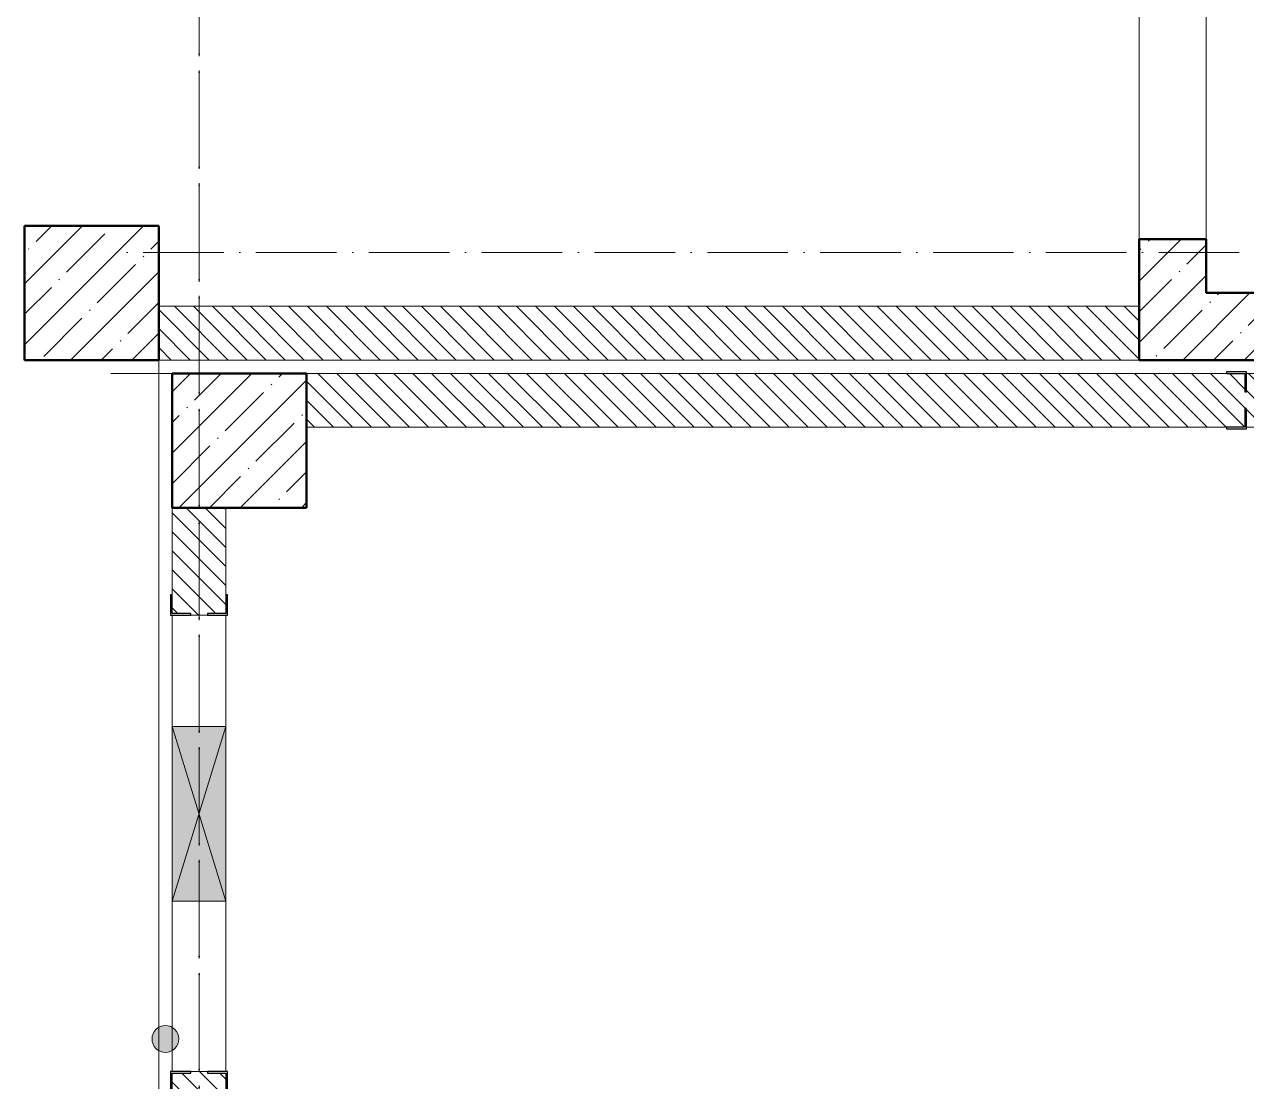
# Model space of a CAD drawing. Header units: millimetres. Extents: x -213536 to 1564669, y -45299 to 942238.
# Drawn here: x 235129 to 239679, y 503159 to 507097 of the extents above; entities that cross this region are included whole.
import ezdxf

# ---------------------------------------------------------------- set-up
doc = ezdxf.new("R2010")
doc.units = ezdxf.units.MM
doc.linetypes.add('50_200_ШТРИХ_1Т_ш5_п1_п1_', pattern=[700, 500, -100, 0, -100])
for name, color, linetype, lineweight in [('A-DETL-GENF-OTLN', 7, 'Continuous', 9), ('A-FLOR-____-OTLN', 7, 'Continuous', 9), ('A-GENM-____-MCUT', 7, 'Continuous', 25), ('A-GENM-____-OTLN-1', 7, 'Continuous', 25), ('A-GLAZ-____-OTLN', 7, 'Continuous', 9), ('A-WALL-____-MCUT', 7, 'Continuous', 13), ('A-WALL-____-MCUT-1', 7, 'Continuous', 9), ('A-WALL-____-MCUT-2', 7, 'Continuous', 50), ('A-WALL-____-MCUT-3', 7, 'Continuous', 9), ('A-WALL-____-OTLN', 7, 'Continuous', 9), ('A-WALL-____-PATT-1', 7, 'Continuous', 9), ('G-____-____-TEXT', 7, 'Continuous', 9), ('I-WALL-____-OTLN', 7, 'Continuous', 9), ('S-COLS-____-MCUT', 7, 'Continuous', 50), ('S-COLS-____-OTLN', 7, 'Continuous', 9), ('S-GRID-____-OTLN-1', 7, '50_200_ШТРИХ_1Т_ш5_п1_п1_', 9)]:
    doc.layers.add(name, color=color, linetype=linetype, lineweight=lineweight)
pattern_1 = [(135, (142429.057, 459015.94), (-35.35534, -35.35534), [])]
pattern_2 = [(45, (-93500, -46531.04), (-114.04925, 114.04925), []), (45, (-93385.95, -46531.04), (-114.04925, 114.04925), [201.613, -40.323, 3.353, -36.97])]
pattern_3 = [(45, (-92950, -47081.04), (-114.04925, 114.04925), []), (45, (-92835.95, -47081.04), (-114.04925, 114.04925), [201.613, -40.323, 3.353, -36.97])]
pattern_4 = [(45, (142429.06, 459015.94), (-114.04925, 114.04925), []), (45, (142543.1, 459015.94), (-114.04925, 114.04925), [201.612, -40.322, 3.353, -36.97])]

# ---------------------------------------------------------------- blocks, each defined once
blk = doc.blocks.new('BSC_Колонна _Прямоугольная - 500х500-V115-АР1_План отверстий 3 этажа в осях 1-64_Ю-ЯЯ')
at = {"layer": 'S-COLS-____-OTLN'}
h = blk.add_hatch(dxfattribs=at)
h.set_pattern_fill('FP_120', color=256, style=0, pattern_type=2)
h.set_pattern_definition(pattern_2)
h.paths.add_polyline_path([(-250, -250), (250, -250), (250, 250), (-250, 250)], flags=0)
at = {"layer": 'S-COLS-____-MCUT'}
for p, q in [((250, 250), (-250, 250)), ((-250, 250), (-250, -250)), ((250, -250), (250, 250)), ((-250, -250), (250, -250))]:
    blk.add_line(p, q, dxfattribs=at)
blk = doc.blocks.new('BSC_Колонна _Прямоугольная - 500х500-V123-АР1_План отверстий 3 этажа в осях 1-64_Ю-ЯЯ')
at = {"layer": 'S-COLS-____-OTLN'}
h = blk.add_hatch(dxfattribs=at)
h.set_pattern_fill('FP_128', color=256, style=0, pattern_type=2)
h.set_pattern_definition(pattern_3)
h.paths.add_polyline_path([(-250, -250), (250, -250), (250, 250), (-250, 250)], flags=0)
at = {"layer": 'S-COLS-____-MCUT'}
for p, q in [((250, 250), (-250, 250)), ((-250, 250), (-250, -250)), ((250, -250), (250, 250)), ((-250, -250), (250, -250))]:
    blk.add_line(p, q, dxfattribs=at)
blk = doc.blocks.new('Фахверк_СКБ_Уголок - 200_3550-28267367-АР1_План отверстий 3 этажа в осях 1-64_Ю-ЯЯ')
at = {"layer": 'A-GENM-____-MCUT'}
for p, q in [((200, 156), (125, 156)), ((125, 156), (125, 81)), ((131, 81), (131, 150)), ((131, 150), (200, 150)), ((200, 150), (200, 156)), ((125, 81), (131, 81)), ((131, 19), (125, 19)), ((125, 19), (125, -56)), ((131, -50), (131, 19)), ((125, -56), (200, -56)), ((200, -50), (131, -50)), ((200, -56), (200, -50))]:
    blk.add_line(p, q, dxfattribs=at)
blk = doc.blocks.new('Фахверк_СКБ_Уголок - 200_3960-28268576-АР1_План отверстий 3 этажа в осях 1-64_Ю-ЯЯ')
at = {"layer": 'A-GENM-____-MCUT'}
for p, q in [((200, 156), (125, 156)), ((125, 156), (125, 81)), ((131, 81), (131, 150)), ((131, 150), (200, 150)), ((200, 150), (200, 156)), ((125, 81), (131, 81)), ((131, 19), (125, 19)), ((125, 19), (125, -56)), ((131, -50), (131, 19)), ((125, -56), (200, -56)), ((200, -50), (131, -50)), ((200, -56), (200, -50))]:
    blk.add_line(p, q, dxfattribs=at)
blk = doc.blocks.new('AR_Отверстие прямоугольное _в стене_ - AR_Отверстие прямоугольное _в стене__ОВ-36945931-АР1_План отверстий 3 этажа в осях 1-64_Ю-ЯЯ')
at = {"layer": 'A-GLAZ-____-OTLN'}
blk.add_hatch(color=256, dxfattribs=at).paths.add_polyline_path([(325, 100), (-325, 100), (-325, -100), (325, -100)], flags=0)
at = {"layer": 'A-DETL-GENF-OTLN'}
for p, q in [((-325, -100), (-325, 100)), ((-325, 100), (325, 100)), ((325, 100), (-325, -100)), ((-325, 100), (325, -100)), ((325, 100), (-325, 100)), ((-325, 100), (-325, -100)), ((325, 100), (325, -100)), ((325, -100), (325, 100)), ((325, -100), (-325, -100)), ((-325, -100), (325, -100))]:
    blk.add_line(p, q, dxfattribs=at)
blk = doc.blocks.new('BSC_Колонна _Прямоугольная - 500х500-V139-АР1_План отверстий 3 этажа в осях 1-64_А-ГГ')
at = {"layer": 'S-COLS-____-OTLN'}
h = blk.add_hatch(dxfattribs=at)
h.set_pattern_fill('FP_162', color=256, style=0, pattern_type=2)
h.set_pattern_definition(pattern_2)
h.paths.add_polyline_path([(-250, -250), (250, -250), (250, 250), (-250, 250)], flags=0)
at = {"layer": 'S-COLS-____-MCUT'}
for p, q in [((250, 250), (-250, 250)), ((-250, 250), (-250, -250)), ((250, -250), (250, 250)), ((-250, -250), (250, -250))]:
    blk.add_line(p, q, dxfattribs=at)
blk = doc.blocks.new('BSC_Колонна _Прямоугольная - 500х500-V147-АР1_План отверстий 3 этажа в осях 1-64_А-ГГ')
at = {"layer": 'S-COLS-____-OTLN'}
h = blk.add_hatch(dxfattribs=at)
h.set_pattern_fill('FP_170', color=256, style=0, pattern_type=2)
h.set_pattern_definition(pattern_3)
h.paths.add_polyline_path([(-250, -250), (250, -250), (250, 250), (-250, 250)], flags=0)
at = {"layer": 'S-COLS-____-MCUT'}
for p, q in [((250, 250), (-250, 250)), ((-250, 250), (-250, -250)), ((250, -250), (250, 250)), ((-250, -250), (250, -250))]:
    blk.add_line(p, q, dxfattribs=at)
blk = doc.blocks.new('Фахверк_СКБ_Уголок - 200_3550-28267367-АР1_План отверстий 3 этажа в осях 1-64_А-ГГ')
at = {"layer": 'A-GENM-____-MCUT'}
for p, q in [((200, 156), (125, 156)), ((125, 156), (125, 81)), ((131, 81), (131, 150)), ((131, 150), (200, 150)), ((200, 150), (200, 156)), ((125, 81), (131, 81)), ((131, 19), (125, 19)), ((125, 19), (125, -56)), ((131, -50), (131, 19)), ((125, -56), (200, -56)), ((200, -50), (131, -50)), ((200, -56), (200, -50))]:
    blk.add_line(p, q, dxfattribs=at)
blk = doc.blocks.new('Фахверк_СКБ_Уголок - 200_3960-28268576-АР1_План отверстий 3 этажа в осях 1-64_А-ГГ')
at = {"layer": 'A-GENM-____-MCUT'}
for p, q in [((200, 156), (125, 156)), ((125, 156), (125, 81)), ((131, 81), (131, 150)), ((131, 150), (200, 150)), ((200, 150), (200, 156)), ((125, 81), (131, 81)), ((131, 19), (125, 19)), ((125, 19), (125, -56)), ((131, -50), (131, 19)), ((125, -56), (200, -56)), ((200, -50), (131, -50)), ((200, -56), (200, -50))]:
    blk.add_line(p, q, dxfattribs=at)
blk = doc.blocks.new('AR_Отверстие прямоугольное _в стене_ - AR_Отверстие прямоугольное _в стене__ОВ-36945931-АР1_План отверстий 3 этажа в осях 1-64_А-ГГ')
at = {"layer": 'A-GLAZ-____-OTLN'}
blk.add_hatch(color=256, dxfattribs=at).paths.add_polyline_path([(325, 100), (-325, 100), (-325, -100), (325, -100)], flags=0)
at = {"layer": 'A-DETL-GENF-OTLN'}
for p, q in [((-325, -100), (-325, 100)), ((-325, 100), (325, 100)), ((325, 100), (-325, -100)), ((-325, 100), (325, -100)), ((325, 100), (-325, 100)), ((-325, 100), (-325, -100)), ((325, 100), (325, -100)), ((325, -100), (325, 100)), ((325, -100), (-325, -100)), ((-325, -100), (325, -100))]:
    blk.add_line(p, q, dxfattribs=at)

msp = doc.modelspace()

# ---------------------------------------------------------------- hatches: boundary and pattern name
at = {"layer": 'A-WALL-____-PATT-1'}
h = msp.add_hatch(dxfattribs=at)
h.set_pattern_fill('FP_12', color=256, style=0, pattern_type=2)
h.set_pattern_definition(pattern_4)
h.paths.add_polyline_path([(239279.1, 506097), (239529.1, 506097), (239529.1, 506297), (239279.1, 506297)], flags=0)
h.paths.add_polyline_path([(239529.1, 507897), (239529.1, 508747), (239279.1, 508747), (239279.1, 507897)], flags=0)
h = msp.add_hatch(dxfattribs=at)
h.set_pattern_fill('FP_38', color=256, style=0, pattern_type=2)
h.set_pattern_definition(pattern_4)
h.paths.add_polyline_path([(239529.1, 506097), (239529.1, 506297), (239279.1, 506297), (239279.1, 506097)], flags=0)
h = msp.add_hatch(dxfattribs=at)
h.set_pattern_fill('FP_12', color=256, style=0, pattern_type=2)
h.set_pattern_definition(pattern_4)
h.paths.add_polyline_path([(243679.1, 505847), (243679.1, 506097), (239279.1, 506097), (239279.1, 505847), (243160.5, 505847)], flags=0)
h = msp.add_hatch(dxfattribs=at)
h.set_pattern_fill('FP_38', color=256, style=0, pattern_type=2)
h.set_pattern_definition(pattern_4)
h.paths.add_polyline_path([(243679.1, 505847), (243679.1, 506097), (239279.1, 506097), (239279.1, 505847), (243160.8, 505847)], flags=0)
h = msp.add_hatch(dxfattribs=at)
h.set_pattern_fill('FP_9', color=256, style=0, pattern_type=2)
h.set_pattern_definition(pattern_1)
h.paths.add_polyline_path([(239279.1, 505847), (239279.1, 506047), (235629.1, 506047), (235629.1, 505847), (237858.1, 505847)], flags=0)
h = msp.add_hatch(dxfattribs=at)
h.set_pattern_fill('FP_6', color=256, style=0, pattern_type=2)
h.set_pattern_definition(pattern_1)
h.paths.add_polyline_path([(239279.1, 505847), (239279.1, 506047), (235629.1, 506047), (235629.1, 505847), (237858.5, 505847)], flags=0)
h = msp.add_hatch(dxfattribs=at)
h.set_pattern_fill('FP_9', color=256, style=0, pattern_type=2)
h.set_pattern_definition(pattern_1)
h.paths.add_polyline_path([(243179.1, 505597), (243179.1, 505797), (239679.1, 505797), (239679.1, 505728), (239673.1, 505728), (239673.1, 505797), (236179.1, 505797), (236179.1, 505597), (239673.1, 505597), (239673.1, 505666), (239679.1, 505666), (239679.1, 505597), (243160.5, 505597)], flags=0)
h = msp.add_hatch(dxfattribs=at)
h.set_pattern_fill('FP_6', color=256, style=0, pattern_type=2)
h.set_pattern_definition(pattern_1)
h.paths.add_polyline_path([(243179.1, 505597), (243179.1, 505797), (239679.1, 505797), (239679.1, 505728), (239673.1, 505728), (239673.1, 505797), (236179.1, 505797), (236179.1, 505597), (239673.1, 505597), (239673.1, 505666), (239679.1, 505666), (239679.1, 505597), (243160.8, 505597)], flags=0)
h = msp.add_hatch(dxfattribs=at)
h.set_pattern_fill('FP_9', color=256, style=0, pattern_type=2)
h.set_pattern_definition(pattern_1)
h.paths.add_polyline_path([(235679.1, 501947), (235879.1, 501947), (235879.1, 502547), (235679.1, 502547), (235679.1, 502516.3)], flags=0)
h.paths.add_polyline_path([(235748.1, 502947), (235810.1, 502947), (235810.1, 502953), (235879.1, 502953), (235878.1, 503191), (235810.1, 503191), (235810.1, 503197), (235748.1, 503197), (235748.1, 503191), (235679.1, 503191), (235679.1, 502953), (235748.1, 502953)], flags=0)
h.paths.add_polyline_path([(235748.1, 504897), (235810.1, 504897), (235810.1, 504903), (235879.1, 504903), (235879.1, 505297), (235679.1, 505297), (235679.1, 504903), (235748.1, 504903)], flags=0)
h = msp.add_hatch(dxfattribs=at)
h.set_pattern_fill('FP_6', color=256, style=0, pattern_type=2)
h.set_pattern_definition(pattern_1)
h.paths.add_polyline_path([(235679.1, 501947), (235879.1, 501947), (235879.1, 502547), (235679.1, 502547)], flags=0)
h.paths.add_polyline_path([(235810.1, 502947), (235810.1, 502953), (235879.1, 502953), (235878.1, 503191), (235810.1, 503191), (235810.1, 503197), (235748.1, 503197), (235748.1, 503191), (235679.1, 503191), (235679.1, 502953), (235748.1, 502953), (235748.1, 502947)], flags=0)
h.paths.add_polyline_path([(235810.1, 504897), (235810.1, 504903), (235879.1, 504903), (235879.1, 505297), (235679.1, 505297), (235679.1, 504903), (235748.1, 504903), (235748.1, 504897)], flags=0)
at = {"layer": 'G-____-____-TEXT'}
h = msp.add_hatch(color=256, dxfattribs=at)
edge = h.paths.add_edge_path(flags=0)
edge.add_arc((235654, 503318.2), 50, 0, 360)
h = msp.add_hatch(color=256, dxfattribs=at)
edge = h.paths.add_edge_path(flags=0)
edge.add_arc((235654, 503318.2), 50, 0, 360)

# ---------------------------------------------------------------- linework, layer by layer
at = {"layer": 'A-FLOR-____-OTLN'}
msp.add_line((235629.1, 502497), (235629.1, 505847), dxfattribs=at)
msp.add_line((235629.1, 502497), (235629.1, 505847), dxfattribs=at)
at = {"layer": 'A-WALL-____-MCUT'}
for p, q in [((239279.1, 506047), (235629.1, 506047)), ((235629.1, 505847), (239279.1, 505847)), ((239604.1, 505797), (236179.1, 505797)), ((243179.1, 505797), (239679.1, 505797)), ((236179.1, 505597), (239604.1, 505597)), ((239679.1, 505597), (243179.1, 505597)), ((235679.1, 505297), (235679.1, 504972)), ((235879.1, 504972), (235879.1, 505297)), ((235748.1, 504897), (235810.1, 504897)), ((235810.1, 503197), (235748.1, 503197))]:
    msp.add_line(p, q, dxfattribs=at)
at = {"layer": 'A-WALL-____-MCUT-1'}
for p, q in [((239279.1, 506297), (239279.1, 505847)), ((239529.1, 506097), (239529.1, 506297)), ((243679.1, 506097), (239529.1, 506097)), ((239279.1, 505847), (243679.1, 505847))]:
    msp.add_line(p, q, dxfattribs=at)
at = {"layer": 'A-WALL-____-MCUT-2'}
for p, q in [((239529.1, 506297), (239279.1, 506297)), ((239279.1, 506297), (239279.1, 505847)), ((239529.1, 506097), (239529.1, 506297)), ((243679.1, 506097), (239529.1, 506097)), ((239279.1, 505847), (243679.1, 505847))]:
    msp.add_line(p, q, dxfattribs=at)
at = {"layer": 'A-WALL-____-MCUT-3'}
for p, q in [((239279.1, 506047), (235629.1, 506047)), ((235629.1, 505847), (239279.1, 505847)), ((239604.1, 505797), (236179.1, 505797)), ((236179.1, 505597), (239604.1, 505597)), ((235679.1, 505297), (235679.1, 504972)), ((235879.1, 504972), (235879.1, 505297)), ((235748.1, 504897), (235810.1, 504897)), ((235810.1, 503197), (235748.1, 503197))]:
    msp.add_line(p, q, dxfattribs=at)
at = {"layer": 'A-WALL-____-OTLN'}
for p, q in [((239279.1, 506297), (239279.1, 507897)), ((239529.1, 507897), (239529.1, 506297))]:
    msp.add_line(p, q, dxfattribs=at)
at = {"layer": 'G-____-____-TEXT'}
msp.add_circle((235654, 503318.2), 50, dxfattribs=at)
msp.add_circle((235654, 503318.2), 50, dxfattribs=at)
at = {"layer": 'I-WALL-____-OTLN'}
for p, q in [((235679.1, 504482), (235679.1, 504897)), ((235679.1, 504482), (235679.1, 504897)), ((235879.1, 504897), (235879.1, 504482)), ((235879.1, 504897), (235879.1, 504482)), ((235679.1, 503197), (235679.1, 503832)), ((235679.1, 503197), (235679.1, 503832)), ((235879.1, 503832), (235879.1, 503197)), ((235879.1, 503832), (235879.1, 503197))]:
    msp.add_line(p, q, dxfattribs=at)
at = {"layer": 'S-GRID-____-OTLN-1', "color": 251, "ltscale": 0.6, "true_color": 0x636466}
for p, q in [((235779.1, 498997), (235779.1, 549908.8)), ((235779.1, 454533.3), (235779.1, 508896.9)), ((246373.5, 506247), (235450.3, 506247)), ((246373.5, 506247), (235450.3, 506247)), ((235450.3, 505797), (246503.5, 505797)), ((235450.3, 505797), (246503.5, 505797))]:
    msp.add_line(p, q, dxfattribs=at)

# ---------------------------------------------------------------- block references
at = {"layer": 'A-GENM-____-OTLN-1'}
for name, p, rotation in [('Фахверк_СКБ_Уголок - 200_3550-28267367-АР1_План отверстий 3 этажа в осях 1-64_Ю-ЯЯ', (239804.1, 505747), 180), ('Фахверк_СКБ_Уголок - 200_3550-28267367-АР1_План отверстий 3 этажа в осях 1-64_А-ГГ', (239804.1, 505747), 180), ('Фахверк_СКБ_Уголок - 200_3960-28268576-АР1_План отверстий 3 этажа в осях 1-64_Ю-ЯЯ', (235829.1, 504772), 89.9999999999999), ('Фахверк_СКБ_Уголок - 200_3960-28268576-АР1_План отверстий 3 этажа в осях 1-64_А-ГГ', (235829.1, 504772), 89.9999999999999), ('Фахверк_СКБ_Уголок - 200_3960-28268576-АР1_План отверстий 3 этажа в осях 1-64_Ю-ЯЯ', (235729.1, 503322), 269.9999999999999), ('Фахверк_СКБ_Уголок - 200_3960-28268576-АР1_План отверстий 3 этажа в осях 1-64_А-ГГ', (235729.1, 503322), 269.9999999999999)]:
    msp.add_blockref(name, p, dxfattribs=dict(at, rotation=rotation))
at = {"layer": 'A-GLAZ-____-OTLN', "rotation": 269.9999999999999}
for name in ['AR_Отверстие прямоугольное _в стене_ - AR_Отверстие прямоугольное _в стене__ОВ-36945931-АР1_План отверстий 3 этажа в осях 1-64_Ю-ЯЯ', 'AR_Отверстие прямоугольное _в стене_ - AR_Отверстие прямоугольное _в стене__ОВ-36945931-АР1_План отверстий 3 этажа в осях 1-64_А-ГГ']:
    msp.add_blockref(name, (235779.1, 504157), dxfattribs=at)
at = {"layer": 'S-COLS-____-OTLN'}
for name, p in [('BSC_Колонна _Прямоугольная - 500х500-V123-АР1_План отверстий 3 этажа в осях 1-64_Ю-ЯЯ', (235379.1, 506097)), ('BSC_Колонна _Прямоугольная - 500х500-V147-АР1_План отверстий 3 этажа в осях 1-64_А-ГГ', (235379.1, 506097)), ('BSC_Колонна _Прямоугольная - 500х500-V115-АР1_План отверстий 3 этажа в осях 1-64_Ю-ЯЯ', (235929.1, 505547)), ('BSC_Колонна _Прямоугольная - 500х500-V139-АР1_План отверстий 3 этажа в осях 1-64_А-ГГ', (235929.1, 505547))]:
    msp.add_blockref(name, p, dxfattribs=at)

doc.saveas('drawing.dxf')
